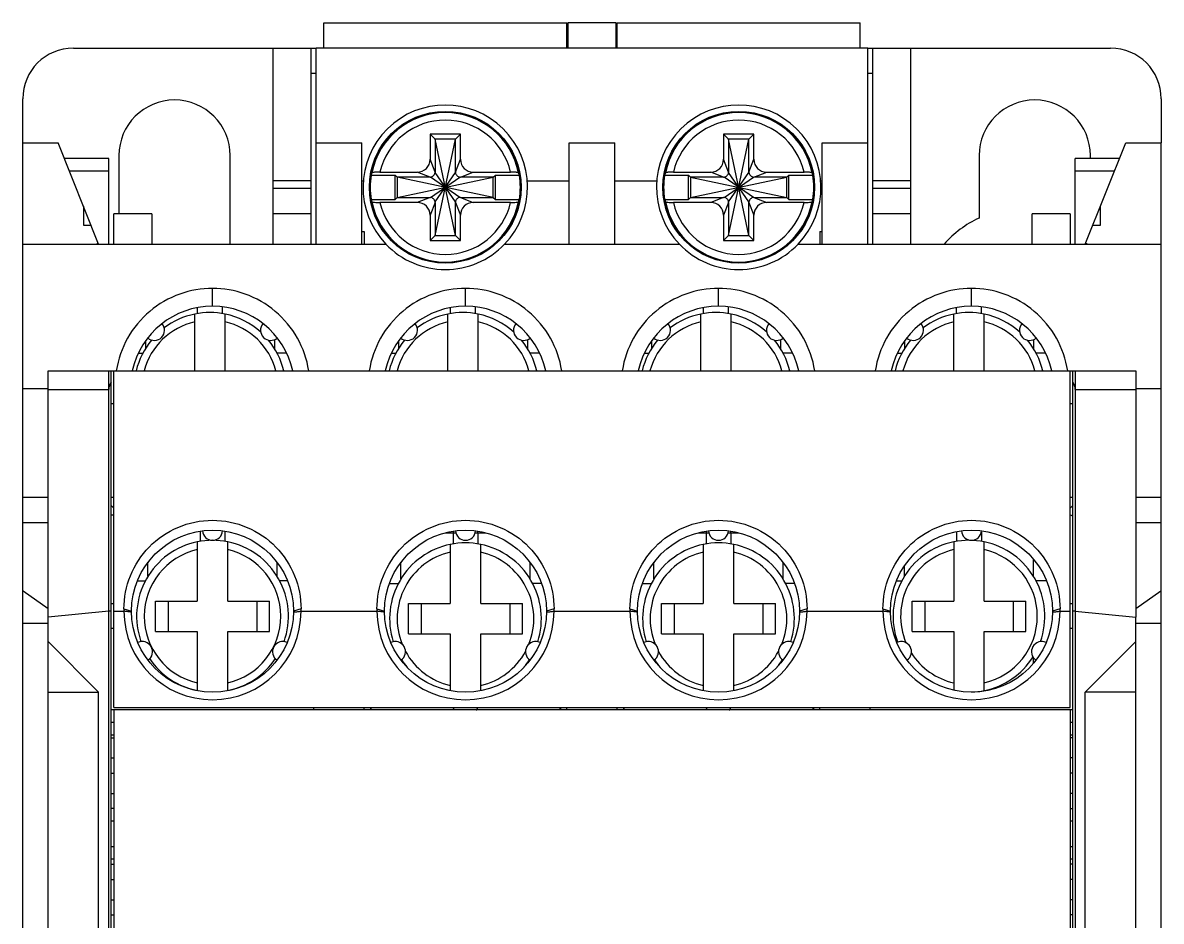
# Model space of a CAD drawing. Header units: millimetres. Extents: x 0 to 45, y 0 to 75.5.
# Drawn here: x 0 to 45, y 40 to 75.5 of the extents above; entities that cross this region are included whole.
import ezdxf

# ---------------------------------------------------------------- set-up
doc = ezdxf.new("R2010")
doc.units = ezdxf.units.MM
for name, color, linetype in [('BOBBIN_DC_12_BL11', 7, 'Continuous'), ('CASE_UA4_CHANGE_BL0', 7, 'Continuous'), ('CASE_UA4_OPEN_BL1', 7, 'Continuous'), ('CONTACT_FIXED_AU_2_BL18', 7, 'Continuous'), ('CONTACT_FIXED_AU_2_BL40', 7, 'Continuous'), ('COVER_MAIN_NEW_UA4_BL6', 7, 'Continuous'), ('COVER_TOP_12_EXP_BL24', 7, 'Continuous'), ('COVER_UA4_CHANGE_BL55', 7, 'Continuous'), ('FRAME_LOWER_DC_12_BL3', 7, 'Continuous'), ('FRAME_UPPER_9_BL27', 7, 'Continuous'), ('M35_LUG_BL111', 7, 'Continuous'), ('M35_LUG_BL114', 7, 'Continuous'), ('M35_LUG_SCREW_BL108', 7, 'Continuous'), ('M35_LUG_SCREW_BL109', 7, 'Continuous'), ('SCREW_M3L5_BL110', 7, 'Continuous'), ('SCREW_M3L5_BL112', 7, 'Continuous'), ('SCREW_M3L5_BL115', 7, 'Continuous'), ('SCREW_M3L5_BL22', 7, 'Continuous'), ('SCREW_M3L5_BL43', 7, 'Continuous'), ('SCREW_M3L5_BL49', 7, 'Continuous'), ('SCREW_M3L5_BL65', 7, 'Continuous'), ('SCREW_M3L5_BL67', 7, 'Continuous')]:
    doc.layers.add(name, color=color, linetype=linetype)

msp = doc.modelspace()

# ---------------------------------------------------------------- linework, layer by layer
at = {"color": 7, "linetype": 'Continuous'}
for p, q in [((44, 51.05), (42, 49.05)), ((44, 49.05), (44, 51.05)), ((44, 49.05), (42, 49.05))]:
    msp.add_line(p, q, dxfattribs=at)
at = {"layer": 'BOBBIN_DC_12_BL11', "color": 7, "linetype": 'Continuous'}
for p, q in [((11.6, 70.75), (11.6, 74.5)), ((33.4, 74.5), (11.6, 74.5)), ((33.4, 70.75), (33.4, 74.5)), ((13.4, 69.25), (13.46, 69.25)), ((19.94, 69.25), (21.6, 69.25)), ((23.4, 69.25), (25.06, 69.25)), ((31.54, 69.25), (31.6, 69.25)), ((13.4, 67.25), (13.5, 67.25)), ((13.5, 67.25), (13.5, 66.75)), ((31.5, 67.25), (31.5, 66.75)), ((31.5, 67.25), (31.6, 67.25))]:
    msp.add_line(p, q, dxfattribs=at)
for centre in [(16.7, 69), (28.3, 69)]:
    msp.add_circle(centre, 3, dxfattribs=at)
for centre in [(16.7, 69), (28.3, 69)]:
    msp.add_arc(centre, 3.25, -43.8131, -136.1869, dxfattribs=at)
at = {"layer": 'CASE_UA4_CHANGE_BL0', "color": 7, "linetype": 'Continuous'}
for p, q in [((3.5, 14.198), (3.5, 61.302)), ((41.5, 14.198), (41.5, 61.302)), ((1, 52.019), (1, 61.005)), ((1, 61.005), (3.4, 61.005)), ((3.4, 14.495), (3.4, 61.005)), ((41.6, 61.005), (41.6, 14.495)), ((41.6, 61.005), (44, 61.005)), ((44, 61.005), (44, 52.019)), ((3.5, 56.421), (3.6, 56.324)), ((41.4, 56.324), (41.5, 56.421)), ((3.4, 52.25), (1, 52.019)), ((3.5, 52.25), (3.4, 52.25)), ((41.6, 52.25), (41.5, 52.25)), ((41.6, 52.25), (44, 52.019)), ((1, 51.05), (1, 52.019)), ((44, 51.05), (44, 52.019)), ((1, 51.05), (3, 49.05)), ((44, 51.05), (42, 49.05)), ((1, 26.45), (1, 49.05)), ((1, 49.05), (3, 49.05)), ((3, 26.45), (3, 49.05)), ((44, 49.05), (42, 49.05)), ((42, 26.45), (42, 49.05)), ((44, 26.45), (44, 49.05)), ((3.6, 48.35), (3.5, 48.35)), ((11.5, 48.35), (11.5, 48.45)), ((13.5, 48.35), (13.5, 48.45)), ((21.5, 48.35), (21.5, 48.45)), ((23.5, 48.35), (23.5, 48.45)), ((31.5, 48.35), (31.5, 48.45)), ((33.5, 48.35), (33.5, 48.45)), ((41.5, 48.35), (41.4, 48.35)), ((3.6, 47.85), (3.5, 47.85)), ((41.5, 47.85), (41.4, 47.85)), ((3.6, 47.35), (3.5, 47.35)), ((41.5, 47.35), (41.4, 47.35)), ((3.6, 44.45), (3.5, 44.45)), ((41.4, 44.45), (41.5, 44.45)), ((3.6, 43.95), (3.5, 43.95)), ((41.5, 43.95), (41.4, 43.95)), ((3.5, 42.95), (3.6, 42.95)), ((41.4, 42.95), (41.5, 42.95)), ((3.6, 42.45), (3.5, 42.45)), ((41.5, 42.45), (41.4, 42.45))]:
    msp.add_line(p, q, dxfattribs=at)
at = {"layer": 'CASE_UA4_CHANGE_BL0', "color": 4, "linetype": 'Continuous'}
for p, q in [((1, 49.05), (1, 51.05)), ((44, 49.05), (44, 51.05))]:
    msp.add_line(p, q, dxfattribs=at)
at = {"layer": 'CASE_UA4_CHANGE_BL0', "color": 7, "linetype": 'Continuous'}
for centre, major_axis, start_param, end_param in [((5.287, 60.75), (1.879, -0.342), 2.905319, 3.23235), ((39.713, 60.75), (1.879, 0.342), 6.192428, 0.236274)]:
    msp.add_ellipse(centre, major_axis=major_axis, ratio=0.500111, start_param=start_param, end_param=end_param, dxfattribs=at)
at = {"layer": 'CASE_UA4_OPEN_BL1', "color": 7, "linetype": 'Continuous'}
for p, q in [((1, 52.019), (1, 61.75)), ((1, 61.75), (3.5, 61.75)), ((3.4, 13.75), (3.4, 61.75)), ((3.5, 52.25), (3.5, 61.75)), ((41.5, 52.25), (41.5, 61.75)), ((41.5, 61.75), (44, 61.75)), ((41.6, 61.75), (41.6, 13.75)), ((44, 61.75), (44, 52.019)), ((3.5, 56.421), (3.6, 56.324)), ((41.4, 56.324), (41.5, 56.421)), ((3.4, 52.25), (1, 52.019)), ((3.5, 52.25), (3.4, 52.25)), ((3.5, 23.25), (3.5, 52.25)), ((41.6, 52.25), (41.5, 52.25)), ((41.5, 23.25), (41.5, 52.25)), ((41.6, 52.25), (44, 52.019)), ((1, 51.05), (1, 52.019)), ((44, 51.05), (44, 52.019)), ((1, 51.05), (3, 49.05)), ((44, 51.05), (42, 49.05)), ((1, 26.45), (1, 49.05)), ((1, 49.05), (3, 49.05)), ((3, 26.45), (3, 49.05)), ((44, 49.05), (42, 49.05)), ((42, 26.45), (42, 49.05)), ((44, 26.45), (44, 49.05)), ((3.6, 48.35), (3.5, 48.35)), ((11.5, 48.35), (11.5, 48.45)), ((13.5, 48.35), (13.5, 48.45)), ((21.5, 48.35), (21.5, 48.45)), ((23.5, 48.35), (23.5, 48.45)), ((31.5, 48.35), (31.5, 48.45)), ((33.5, 48.35), (33.5, 48.45)), ((41.5, 48.35), (41.4, 48.35)), ((3.6, 47.85), (3.5, 47.85)), ((41.5, 47.85), (41.4, 47.85)), ((3.6, 47.35), (3.5, 47.35)), ((41.5, 47.35), (41.4, 47.35)), ((3.6, 44.45), (3.5, 44.45)), ((41.4, 44.45), (41.5, 44.45)), ((3.6, 43.95), (3.5, 43.95)), ((41.5, 43.95), (41.4, 43.95)), ((3.5, 42.95), (3.6, 42.95)), ((41.4, 42.95), (41.5, 42.95)), ((3.6, 42.45), (3.5, 42.45)), ((41.5, 42.45), (41.4, 42.45))]:
    msp.add_line(p, q, dxfattribs=at)
at = {"layer": 'CASE_UA4_OPEN_BL1', "color": 4, "linetype": 'Continuous'}
for p, q in [((1, 49.05), (1, 51.05)), ((44, 49.05), (44, 51.05))]:
    msp.add_line(p, q, dxfattribs=at)
at = {"layer": 'CONTACT_FIXED_AU_2_BL18', "color": 7, "linetype": 'Continuous'}
for p, q in [((3.6, 52.54), (3.5, 52.54)), ((3.6, 51.56), (3.5, 51.56))]:
    msp.add_line(p, q, dxfattribs=at)
msp.add_arc((3.6, 55.55), 0.5, 90, 101.5447, dxfattribs=at)
at = {"layer": 'CONTACT_FIXED_AU_2_BL40', "color": 7, "linetype": 'Continuous'}
for p, q in [((41.5, 52.54), (41.4, 52.54)), ((41.5, 51.56), (41.4, 51.56))]:
    msp.add_line(p, q, dxfattribs=at)
msp.add_arc((41.3, 55.55), 0.5, 66.3979, 78.4553, dxfattribs=at)
at = {"layer": 'COVER_MAIN_NEW_UA4_BL6', "color": 7, "linetype": 'Continuous'}
for p, q in [((3.5, 61.75), (41.5, 61.75)), ((3.6, 48.45), (3.6, 61.75)), ((41.4, 48.45), (41.4, 61.75)), ((3.6, 60.45), (3.5, 60.45)), ((41.5, 60.45), (41.4, 60.45)), ((3.6, 52.25), (4, 52.25)), ((4, 52.34), (4.3, 52.25)), ((11, 52.34), (10.7, 52.25)), ((11, 52.25), (14, 52.25)), ((14, 52.34), (14.3, 52.25)), ((21, 52.34), (20.7, 52.25)), ((21, 52.25), (24, 52.25)), ((24, 52.34), (24.3, 52.25)), ((31, 52.34), (30.7, 52.25)), ((31, 52.25), (34, 52.25)), ((34, 52.34), (34.3, 52.25)), ((41, 52.34), (40.7, 52.25)), ((41, 52.25), (41.4, 52.25)), ((3.6, 48.45), (41.4, 48.45))]:
    msp.add_line(p, q, dxfattribs=at)
for centre in [(7.5, 52.25), (17.5, 52.25), (27.5, 52.25), (37.5, 52.25)]:
    msp.add_circle(centre, 3.2, dxfattribs=at)
for centre, radius, start, end in [((7.5, 55.45), 0.4, -176.4167, -3.5833), ((17.5, 55.45), 0.4, -176.4167, -3.5833), ((27.5, 55.45), 0.4, -176.4167, -3.5833), ((37.5, 55.45), 0.4, -176.4167, -3.5833), ((7.564, 52.342), 3.564, -179.9734, -178.521), ((7.5, 52.25), 3.5, 180, 0), ((3.195, 45.507), 6.792, 80.6298, 80.9237), ((11.93, 44.752), 7.557, 99.1048, 99.369), ((7.444, 52.341), 3.556, -1.4699, -0.0144), ((17.564, 52.342), 3.564, -179.9734, -178.521), ((17.5, 52.25), 3.5, 180, 0), ((13.195, 45.507), 6.792, 80.6298, 80.9237), ((21.93, 44.752), 7.557, 99.1048, 99.369), ((17.444, 52.341), 3.556, -1.4699, -0.0144), ((27.564, 52.342), 3.564, -179.9734, -178.521), ((27.5, 52.25), 3.5, 180, 0), ((23.195, 45.507), 6.792, 80.6298, 80.9237), ((31.93, 44.752), 7.557, 99.1048, 99.369), ((27.444, 52.341), 3.556, -1.4699, -0.0144), ((37.564, 52.342), 3.564, -179.9734, -178.521), ((37.5, 52.25), 3.5, 180, 0), ((33.195, 45.507), 6.792, 80.6298, 80.9237), ((41.93, 44.752), 7.557, 99.1048, 99.369), ((37.444, 52.341), 3.556, -1.4699, -0.0144), ((4.729, 50.65), 0.4, -56.4167, 116.4167), ((10.271, 50.65), 0.4, 63.5833, -123.5833), ((14.729, 50.65), 0.4, -56.4167, 116.4167), ((20.271, 50.65), 0.4, 63.5833, -123.5833), ((24.729, 50.65), 0.4, -56.4167, 116.4167), ((30.271, 50.65), 0.4, 63.5833, -123.5833), ((34.729, 50.65), 0.4, -56.4167, 116.4167), ((40.271, 50.65), 0.4, 63.5833, -123.5833)]:
    msp.add_arc(centre, radius, start, end, dxfattribs=at)
for points, knots in [([(4, 52.34), (3.999, 52.786), (4.176, 53.692), (4.936, 54.855), (6.102, 55.651), (7.5, 55.936), (8.898, 55.651), (10.064, 54.855), (10.824, 53.692), (11.001, 52.786), (11, 52.34)], [0, 0, 0, 0, 0.122408, 0.246261, 0.372299, 0.500001, 0.627702, 0.753741, 0.877593, 1, 1, 1, 1]), ([(14, 52.34), (13.999, 52.786), (14.176, 53.692), (14.936, 54.855), (16.102, 55.651), (17.5, 55.936), (18.898, 55.651), (20.064, 54.855), (20.824, 53.692), (21.001, 52.786), (21, 52.34)], [0, 0, 0, 0, 0.122408, 0.246261, 0.372299, 0.500001, 0.627702, 0.753741, 0.877593, 1, 1, 1, 1]), ([(24, 52.34), (23.999, 52.786), (24.176, 53.692), (24.936, 54.855), (26.102, 55.651), (27.5, 55.936), (28.898, 55.651), (30.064, 54.855), (30.824, 53.692), (31.001, 52.786), (31, 52.34)], [0, 0, 0, 0, 0.122408, 0.246261, 0.372299, 0.500001, 0.627702, 0.753741, 0.877593, 1, 1, 1, 1]), ([(34, 52.34), (33.999, 52.786), (34.176, 53.692), (34.936, 54.855), (36.102, 55.651), (37.5, 55.936), (38.898, 55.651), (40.064, 54.855), (40.824, 53.692), (41.001, 52.786), (41, 52.34)], [0, 0, 0, 0, 0.122408, 0.246261, 0.372299, 0.500001, 0.627702, 0.753741, 0.877593, 1, 1, 1, 1]), ([(4.266, 52.213), (4.244, 52.217), (4.2, 52.224), (4.133, 52.235), (4.067, 52.243), (4.022, 52.247), (4, 52.25)], [0, 0, 0, 0, 0.250475, 0.500926, 0.750559, 1, 1, 1, 1]), ([(10.734, 52.213), (10.756, 52.217), (10.8, 52.224), (10.867, 52.235), (10.933, 52.243), (10.978, 52.247), (11, 52.25)], [0, 0, 0, 0, 0.250486, 0.500939, 0.750565, 1, 1, 1, 1]), ([(14.266, 52.213), (14.244, 52.217), (14.2, 52.224), (14.133, 52.235), (14.067, 52.243), (14.022, 52.247), (14, 52.25)], [0, 0, 0, 0, 0.250475, 0.500926, 0.750559, 1, 1, 1, 1]), ([(20.734, 52.213), (20.756, 52.217), (20.8, 52.224), (20.867, 52.235), (20.933, 52.243), (20.978, 52.247), (21, 52.25)], [0, 0, 0, 0, 0.250486, 0.500939, 0.750565, 1, 1, 1, 1]), ([(24.266, 52.213), (24.244, 52.217), (24.2, 52.224), (24.133, 52.235), (24.067, 52.243), (24.022, 52.247), (24, 52.25)], [0, 0, 0, 0, 0.250475, 0.500926, 0.750559, 1, 1, 1, 1]), ([(30.734, 52.213), (30.756, 52.217), (30.8, 52.224), (30.867, 52.235), (30.933, 52.243), (30.978, 52.247), (31, 52.25)], [0, 0, 0, 0, 0.250486, 0.500939, 0.750565, 1, 1, 1, 1]), ([(34.266, 52.213), (34.244, 52.217), (34.2, 52.224), (34.133, 52.235), (34.067, 52.243), (34.022, 52.247), (34, 52.25)], [0, 0, 0, 0, 0.250475, 0.500926, 0.750559, 1, 1, 1, 1]), ([(40.734, 52.213), (40.756, 52.217), (40.8, 52.224), (40.867, 52.235), (40.933, 52.243), (40.978, 52.247), (41, 52.25)], [0, 0, 0, 0, 0.250486, 0.500939, 0.750565, 1, 1, 1, 1])]:
    msp.add_open_spline(points, degree=3, knots=knots, dxfattribs=at)
at = {"layer": 'COVER_TOP_12_EXP_BL24', "color": 7, "linetype": 'Continuous'}
for p, q in [((0, 8.75), (0, 66.75)), ((0, 66.75), (14.355, 66.75)), ((19.045, 66.75), (25.955, 66.75)), ((30.645, 66.75), (45, 66.75)), ((45, 8.75), (45, 66.75)), ((7.5, 64.3), (7.5, 65.004)), ((17.5, 64.3), (17.5, 65.004)), ((27.5, 64.3), (27.5, 65.004)), ((37.5, 64.3), (37.5, 65.004)), ((0, 61.05), (1, 61.05)), ((44, 61.05), (45, 61.05)), ((0, 56.75), (1, 56.75)), ((3.5, 56.75), (3.6, 56.75)), ((41.4, 56.75), (41.5, 56.75)), ((44, 56.75), (45, 56.75)), ((0, 55.75), (1, 55.75)), ((44, 55.75), (45, 55.75)), ((0, 53.05), (0.014, 53.05)), ((0.014, 53.05), (1, 52.353)), ((44, 52.353), (44.986, 53.05)), ((44.986, 53.05), (45, 53.05)), ((1, 51.76), (0, 51.76)), ((45, 51.76), (44, 51.76)), ((3.5, 47.25), (3.6, 47.25)), ((41.5, 47.25), (41.4, 47.25)), ((3.5, 46.45), (3.6, 46.45)), ((41.5, 46.45), (41.4, 46.45)), ((3.5, 45.85), (3.6, 45.85)), ((41.5, 45.85), (41.4, 45.85)), ((3.5, 45.05), (3.6, 45.05)), ((41.5, 45.05), (41.4, 45.05)), ((3.5, 42.25), (3.6, 42.25)), ((41.5, 42.25), (41.4, 42.25)), ((3.5, 41.65), (3.6, 41.65)), ((41.5, 41.65), (41.4, 41.65)), ((3.5, 40.85), (3.6, 40.85)), ((41.5, 40.85), (41.4, 40.85)), ((3.5, 40.25), (3.6, 40.25)), ((41.5, 40.25), (41.4, 40.25))]:
    msp.add_line(p, q, dxfattribs=at)
for centre, radius, start, end in [((16.7, 69), 3.25, -136.1869, -43.8131), ((28.3, 69), 3.25, -136.1869, -43.8131), ((7.5, 61.05), 3.25, 12.4462, 167.5538), ((17.5, 61.05), 3.25, 12.4462, 167.5538), ((27.5, 61.05), 3.25, 12.4462, 167.5538), ((37.5, 61.05), 3.25, 12.4462, 167.5538), ((5.202, 63.348), 0.4, -131.4719, 41.4719), ((9.798, 63.348), 0.4, 138.5281, -48.5281), ((15.202, 63.348), 0.4, -131.4719, 41.4719), ((19.798, 63.348), 0.4, 138.5281, -48.5281), ((25.202, 63.348), 0.4, -131.4719, 41.4719), ((29.798, 63.348), 0.4, 138.5281, -48.5281), ((35.202, 63.348), 0.4, -131.4719, 41.4719), ((39.798, 63.348), 0.4, 138.5281, -48.5281)]:
    msp.add_arc(centre, radius, start, end, dxfattribs=at)
for points, knots in [([(7.5, 65.005), (7.062, 65.005), (6.161, 64.848), (4.965, 64.161), (4.073, 63.085), (3.767, 62.201), (3.696, 61.75)], [0, 0, 0, 0, 0.242398, 0.494772, 0.747642, 1, 1, 1, 1]), ([(11.304, 61.75), (11.233, 62.201), (10.927, 63.085), (10.034, 64.161), (8.839, 64.848), (7.938, 65.005), (7.5, 65.005)], [0, 0, 0, 0, 0.252381, 0.505318, 0.757687, 1, 1, 1, 1]), ([(17.5, 65.005), (17.062, 65.005), (16.161, 64.848), (14.965, 64.161), (14.073, 63.085), (13.767, 62.201), (13.696, 61.75)], [0, 0, 0, 0, 0.242398, 0.494772, 0.747642, 1, 1, 1, 1]), ([(21.304, 61.75), (21.233, 62.201), (20.927, 63.085), (20.034, 64.161), (18.839, 64.848), (17.938, 65.005), (17.5, 65.005)], [0, 0, 0, 0, 0.252381, 0.505318, 0.757687, 1, 1, 1, 1]), ([(27.5, 65.005), (27.062, 65.005), (26.161, 64.848), (24.965, 64.161), (24.073, 63.085), (23.767, 62.201), (23.696, 61.75)], [0, 0, 0, 0, 0.242398, 0.494772, 0.747642, 1, 1, 1, 1]), ([(31.304, 61.75), (31.233, 62.201), (30.927, 63.085), (30.034, 64.161), (28.839, 64.848), (27.938, 65.005), (27.5, 65.005)], [0, 0, 0, 0, 0.252381, 0.505318, 0.757687, 1, 1, 1, 1]), ([(37.5, 65.005), (37.062, 65.005), (36.161, 64.848), (34.965, 64.161), (34.073, 63.085), (33.767, 62.201), (33.696, 61.75)], [0, 0, 0, 0, 0.242398, 0.494772, 0.747642, 1, 1, 1, 1]), ([(41.304, 61.75), (41.233, 62.201), (40.927, 63.085), (40.034, 64.161), (38.839, 64.848), (37.938, 65.005), (37.5, 65.005)], [0, 0, 0, 0, 0.252381, 0.505318, 0.757687, 1, 1, 1, 1])]:
    msp.add_open_spline(points, degree=3, knots=knots, dxfattribs=at)
at = {"layer": 'COVER_UA4_CHANGE_BL55', "color": 7, "linetype": 'Continuous'}
for p, q in [((3.6, 48.35), (3.6, 27.15)), ((41.4, 48.35), (3.6, 48.35)), ((41.4, 48.35), (41.4, 27.15))]:
    msp.add_line(p, q, dxfattribs=at)
at = {"layer": 'FRAME_LOWER_DC_12_BL3', "color": 7, "linetype": 'Continuous'}
for p, q in [((11.9, 74.5), (11.9, 75.5)), ((11.9, 75.5), (21.5, 75.5)), ((21.5, 74.5), (21.5, 75.5)), ((21.55, 75.5), (21.55, 74.5)), ((23.45, 75.5), (21.55, 75.5)), ((23.45, 74.5), (23.45, 75.5)), ((23.5, 74.5), (23.5, 75.5)), ((23.5, 75.5), (33.1, 75.5)), ((33.1, 74.5), (33.1, 75.5)), ((2, 74.5), (11.6, 74.5)), ((9.9, 66.75), (9.9, 74.5)), ((11.4, 66.75), (11.4, 74.5)), ((33.4, 74.5), (43, 74.5)), ((33.6, 66.75), (33.6, 74.5)), ((35.1, 66.75), (35.1, 74.5)), ((11.6, 73.5), (11.4, 73.5)), ((33.6, 73.5), (33.4, 73.5)), ((0, 70.75), (0, 72.5)), ((45, 72.5), (45, 70.75)), ((3.8, 70.25), (3.8, 67.95)), ((8.2, 66.75), (8.2, 70.25)), ((37.8, 70.25), (37.8, 67.781)), ((42.2, 70.137), (42.2, 70.25)), ((11.4, 69.25), (9.9, 69.25)), ((11.4, 68.95), (9.9, 68.95)), ((35.1, 69.25), (33.6, 69.25)), ((35.1, 68.95), (33.6, 68.95)), ((3.6, 66.75), (3.6, 67.95)), ((5.1, 67.95), (3.6, 67.95)), ((5.1, 67.95), (5.1, 66.75)), ((11.4, 67.95), (9.9, 67.95)), ((35.1, 67.95), (33.6, 67.95)), ((39.9, 66.75), (39.9, 67.95)), ((41.4, 67.95), (39.9, 67.95)), ((41.4, 67.95), (41.4, 66.75))]:
    msp.add_line(p, q, dxfattribs=at)
for centre, radius, start, end in [((2, 72.5), 2, 90, 180), ((43, 72.5), 2, 0, 90), ((6, 70.25), 2.2, 0, 180), ((40, 70.25), 2.2, 0, 180), ((39.5, 64.05), 4.1, 114.4963, 138.7864)]:
    msp.add_arc(centre, radius, start, end, dxfattribs=at)
at = {"layer": 'FRAME_UPPER_9_BL27', "color": 40, "linetype": 'Continuous'}
for p, q in [((11.4, 74.5), (11.6, 74.5)), ((33.4, 74.5), (33.6, 74.5))]:
    msp.add_line(p, q, dxfattribs=at)
at = {"layer": 'FRAME_UPPER_9_BL27', "color": 7, "linetype": 'Continuous'}
for p, q in [((0, 66.75), (0, 70.75)), ((0, 70.75), (1.4, 70.75)), ((3, 66.75), (1.4, 70.75)), ((11.6, 66.75), (11.6, 70.75)), ((11.6, 70.75), (13.4, 70.75)), ((13.4, 66.75), (13.4, 70.75)), ((21.6, 66.75), (21.6, 70.75)), ((21.6, 70.75), (23.4, 70.75)), ((23.4, 66.75), (23.4, 70.75)), ((31.6, 66.75), (31.6, 70.75)), ((31.6, 70.75), (33.4, 70.75)), ((33.4, 66.75), (33.4, 70.75)), ((42, 66.75), (43.6, 70.75)), ((43.6, 70.75), (45, 70.75)), ((45, 66.75), (45, 70.75)), ((3.4, 70.137), (1.646, 70.137)), ((3.4, 66.75), (3.4, 70.137)), ((41.6, 66.75), (41.6, 70.137)), ((43.354, 70.137), (41.6, 70.137)), ((3.4, 69.637), (1.845, 69.637)), ((43.155, 69.637), (41.6, 69.637)), ((2.4, 68.25), (2.4, 67.5)), ((42.6, 67.5), (42.6, 68.25)), ((2.4, 67.5), (2.7, 67.5)), ((42.3, 67.5), (42.6, 67.5)), ((2.9, 66.75), (2.983, 66.792)), ((42.017, 66.792), (42.1, 66.75))]:
    msp.add_line(p, q, dxfattribs=at)
at = {"layer": 'M35_LUG_BL111', "color": 7, "linetype": 'Continuous'}
for p, q in [((18.355, 71.5), (18.322, 71.5)), ((18.355, 66.5), (18.322, 66.5))]:
    msp.add_line(p, q, dxfattribs=at)
at = {"layer": 'M35_LUG_BL114', "color": 7, "linetype": 'Continuous'}
for p, q in [((29.955, 71.5), (29.922, 71.5)), ((29.955, 66.5), (29.922, 66.5))]:
    msp.add_line(p, q, dxfattribs=at)
at = {"layer": 'M35_LUG_SCREW_BL108', "color": 7, "linetype": 'Continuous'}
for p, q in [((16.1, 71.1), (16.1, 70.105)), ((16.3, 70.9), (16.1, 71.1)), ((17.3, 71.1), (16.1, 71.1)), ((16.3, 67.1), (17.1, 70.9)), ((16.3, 70.9), (16.3, 69.602)), ((17.1, 67.1), (16.3, 70.9)), ((17.1, 70.9), (16.3, 70.9)), ((17.1, 70.9), (17.3, 71.1)), ((17.1, 69.602), (17.1, 70.9)), ((17.3, 70.105), (17.3, 71.1)), ((16.3, 69.602), (16.1, 70.105)), ((17.1, 69.602), (17.3, 70.105)), ((13.77, 69.48), (14.72, 69.48)), ((14.116, 69.6), (15.595, 69.6)), ((14.72, 68.52), (14.72, 69.48)), ((14.8, 69.4), (14.72, 69.48)), ((14.8, 69.4), (14.8, 68.6)), ((18.6, 68.6), (14.8, 69.4)), ((14.8, 68.6), (18.6, 69.4)), ((16.098, 69.4), (14.8, 69.4)), ((16.098, 69.4), (15.595, 69.6)), ((16.122, 68.598), (17.278, 69.402)), ((17.278, 68.598), (16.122, 69.402)), ((16.298, 68.422), (17.102, 69.578)), ((17.102, 68.422), (16.298, 69.578)), ((17.302, 69.4), (17.805, 69.6)), ((18.6, 69.4), (17.302, 69.4)), ((17.805, 69.6), (19.284, 69.6)), ((18.6, 69.4), (18.68, 69.48)), ((18.6, 68.6), (18.6, 69.4)), ((18.68, 68.52), (18.68, 69.48)), ((18.68, 69.48), (19.63, 69.48)), ((13.77, 68.52), (14.72, 68.52)), ((14.8, 68.6), (14.72, 68.52)), ((14.8, 68.6), (16.098, 68.6)), ((16.098, 68.6), (15.595, 68.4)), ((17.302, 68.6), (17.805, 68.4)), ((17.302, 68.6), (18.6, 68.6)), ((18.6, 68.6), (18.68, 68.52)), ((18.68, 68.52), (19.63, 68.52)), ((15.595, 68.4), (14.116, 68.4)), ((16.3, 68.398), (16.1, 67.895)), ((16.3, 68.398), (16.3, 67.1)), ((17.1, 67.1), (17.1, 68.398)), ((17.1, 68.398), (17.3, 67.895)), ((19.284, 68.4), (17.805, 68.4)), ((16.1, 67.895), (16.1, 66.9)), ((17.3, 66.9), (17.3, 67.895)), ((16.3, 67.1), (16.1, 66.9)), ((16.3, 67.1), (17.1, 67.1)), ((17.1, 67.1), (17.3, 66.9)), ((16.1, 66.9), (17.3, 66.9))]:
    msp.add_line(p, q, dxfattribs=at)
msp.add_circle((16.7, 69), 2.986, dxfattribs=at)
for radius, start, end in [(2.953, 11.1405, 168.8595), (2.653, 13.0719, 166.9281), (2.969, 170.6948, -170.6948), (2.969, -9.3052, 9.3052), (2.953, -168.8595, -11.1405), (2.653, -166.9281, -13.0719)]:
    msp.add_arc((16.7, 69), radius, start, end, dxfattribs=at)
for centre, major_axis, ratio, start_param, end_param in [((15.561, 70.139), (-0.393, 0.393), 0.939231, 2.387521, 3.895664), ((17.839, 70.139), (0.393, 0.393), 0.939231, 2.387521, 3.895664), ((16.7, 68.45), (0, 3.148), 0.984648, 1.207061, 1.237654), ((15.929, 69.857), (-0.245, 0.438), 0.531052, 2.852776, 2.937533), ((15.843, 69.771), (0.438, -0.245), 0.531052, 0.20406, 0.288816), ((17.557, 69.771), (0.438, 0.245), 0.531052, 2.852776, 2.937533), ((17.471, 69.857), (0.245, 0.438), 0.531052, 3.345652, 3.430409), ((16.7, 68.45), (0, 3.148), 0.984648, 5.045532, 5.076124), ((16.7, 69.55), (0, 3.148), 0.984648, 1.903939, 1.934532), ((15.929, 68.143), (0.245, 0.438), 0.531052, 0.20406, 0.288816), ((15.843, 68.229), (0.438, 0.245), 0.531052, 5.994369, 6.079126), ((17.557, 68.229), (0.438, -0.245), 0.531052, 3.345652, 3.430409), ((17.471, 68.143), (-0.245, 0.438), 0.531052, 5.994369, 6.079126), ((16.7, 69.55), (0, 3.148), 0.984648, 4.348653, 4.379246), ((15.561, 67.861), (-0.393, -0.393), 0.939231, 2.387521, 3.895664), ((17.839, 67.861), (0.393, -0.393), 0.939231, 2.387521, 3.895664)]:
    msp.add_ellipse(centre, major_axis=major_axis, ratio=ratio, start_param=start_param, end_param=end_param, dxfattribs=at)
for points, knots in [([(14.116, 69.6), (14.077, 69.6), (14.005, 69.599), (13.92, 69.594), (13.864, 69.588), (13.833, 69.583), (13.815, 69.578), (13.804, 69.574), (13.803, 69.571)], [0, 0, 0, 0, 0.36655, 0.683486, 0.80823, 0.904224, 0.968327, 1, 1, 1, 1]), ([(19.597, 69.571), (19.596, 69.574), (19.585, 69.578), (19.567, 69.583), (19.536, 69.588), (19.48, 69.594), (19.395, 69.599), (19.323, 69.6), (19.284, 69.6)], [0, 0, 0, 0, 0.031673, 0.095776, 0.19177, 0.316514, 0.63345, 1, 1, 1, 1]), ([(13.803, 68.429), (13.804, 68.426), (13.815, 68.422), (13.833, 68.417), (13.864, 68.412), (13.92, 68.406), (14.005, 68.401), (14.077, 68.4), (14.116, 68.4)], [0, 0, 0, 0, 0.031673, 0.095776, 0.19177, 0.316514, 0.63345, 1, 1, 1, 1]), ([(19.284, 68.4), (19.323, 68.4), (19.395, 68.401), (19.48, 68.406), (19.536, 68.412), (19.567, 68.417), (19.585, 68.422), (19.596, 68.426), (19.597, 68.429)], [0, 0, 0, 0, 0.36655, 0.683486, 0.80823, 0.904224, 0.968327, 1, 1, 1, 1])]:
    msp.add_open_spline(points, degree=3, knots=knots, dxfattribs=at)
for points in [[(16.122, 69.402), (16.165, 69.408), (16.249, 69.451), (16.292, 69.535), (16.298, 69.578)], [(17.102, 69.578), (17.108, 69.535), (17.151, 69.451), (17.235, 69.408), (17.278, 69.402)], [(16.298, 68.422), (16.292, 68.466), (16.249, 68.549), (16.165, 68.592), (16.122, 68.598)], [(17.278, 68.598), (17.235, 68.592), (17.151, 68.549), (17.108, 68.466), (17.102, 68.422)]]:
    msp.add_open_spline(points, degree=3, dxfattribs=at)
at = {"layer": 'M35_LUG_SCREW_BL109', "color": 7, "linetype": 'Continuous'}
for p, q in [((27.7, 71.1), (27.7, 70.105)), ((27.9, 70.9), (27.7, 71.1)), ((28.9, 71.1), (27.7, 71.1)), ((27.9, 67.1), (28.7, 70.9)), ((27.9, 70.9), (27.9, 69.602)), ((28.7, 67.1), (27.9, 70.9)), ((28.7, 70.9), (27.9, 70.9)), ((28.7, 70.9), (28.9, 71.1)), ((28.7, 69.602), (28.7, 70.9)), ((28.9, 70.105), (28.9, 71.1)), ((27.9, 69.602), (27.7, 70.105)), ((28.7, 69.602), (28.9, 70.105)), ((25.37, 69.48), (26.32, 69.48)), ((25.716, 69.6), (27.195, 69.6)), ((26.32, 68.52), (26.32, 69.48)), ((26.4, 69.4), (26.32, 69.48)), ((26.4, 69.4), (26.4, 68.6)), ((26.4, 68.6), (30.2, 69.4)), ((27.698, 69.4), (26.4, 69.4)), ((26.4, 69.4), (30.2, 68.6)), ((27.698, 69.4), (27.195, 69.6)), ((27.722, 68.598), (28.878, 69.402)), ((28.878, 68.598), (27.722, 69.402)), ((27.898, 68.422), (28.702, 69.578)), ((28.702, 68.422), (27.898, 69.578)), ((28.902, 69.4), (29.405, 69.6)), ((30.2, 69.4), (28.902, 69.4)), ((29.405, 69.6), (30.884, 69.6)), ((30.2, 69.4), (30.28, 69.48)), ((30.2, 68.6), (30.2, 69.4)), ((30.28, 68.52), (30.28, 69.48)), ((30.28, 69.48), (31.23, 69.48)), ((25.37, 68.52), (26.32, 68.52)), ((26.4, 68.6), (26.32, 68.52)), ((26.4, 68.6), (27.698, 68.6)), ((27.698, 68.6), (27.195, 68.4)), ((28.902, 68.6), (30.2, 68.6)), ((28.902, 68.6), (29.405, 68.4)), ((30.2, 68.6), (30.28, 68.52)), ((30.28, 68.52), (31.23, 68.52)), ((27.195, 68.4), (25.716, 68.4)), ((27.9, 68.398), (27.7, 67.895)), ((27.9, 68.398), (27.9, 67.1)), ((28.7, 67.1), (28.7, 68.398)), ((28.7, 68.398), (28.9, 67.895)), ((30.884, 68.4), (29.405, 68.4)), ((27.7, 67.895), (27.7, 66.9)), ((28.9, 66.9), (28.9, 67.895)), ((27.9, 67.1), (27.7, 66.9)), ((27.9, 67.1), (28.7, 67.1)), ((28.7, 67.1), (28.9, 66.9)), ((27.7, 66.9), (28.9, 66.9))]:
    msp.add_line(p, q, dxfattribs=at)
msp.add_circle((28.3, 69), 2.986, dxfattribs=at)
for radius, start, end in [(2.953, 11.1405, 168.8595), (2.653, 13.0719, 166.9281), (2.969, 170.6948, -170.6948), (2.969, -9.3052, 9.3052), (2.953, -168.8595, -11.1405), (2.653, -166.9281, -13.0719)]:
    msp.add_arc((28.3, 69), radius, start, end, dxfattribs=at)
for centre, major_axis, ratio, start_param, end_param in [((27.161, 70.139), (-0.393, 0.393), 0.939231, 2.387521, 3.895664), ((29.439, 70.139), (0.393, 0.393), 0.939231, 2.387521, 3.895664), ((28.3, 68.45), (0, 3.148), 0.984648, 1.207061, 1.237654), ((27.529, 69.857), (-0.245, 0.438), 0.531052, 2.852776, 2.937533), ((27.443, 69.771), (0.438, -0.245), 0.531052, 0.20406, 0.288816), ((29.157, 69.771), (0.438, 0.245), 0.531052, 2.852776, 2.937533), ((29.071, 69.857), (0.245, 0.438), 0.531052, 3.345652, 3.430409), ((28.3, 68.45), (0, 3.148), 0.984648, 5.045532, 5.076124), ((28.3, 69.55), (0, 3.148), 0.984648, 1.903939, 1.934532), ((27.529, 68.143), (0.245, 0.438), 0.531052, 0.20406, 0.288816), ((27.443, 68.229), (0.438, 0.245), 0.531052, 5.994369, 6.079126), ((29.157, 68.229), (0.438, -0.245), 0.531052, 3.345652, 3.430409), ((29.071, 68.143), (-0.245, 0.438), 0.531052, 5.994369, 6.079126), ((28.3, 69.55), (0, 3.148), 0.984648, 4.348653, 4.379246), ((27.161, 67.861), (-0.393, -0.393), 0.939231, 2.387521, 3.895664), ((29.439, 67.861), (0.393, -0.393), 0.939231, 2.387521, 3.895664)]:
    msp.add_ellipse(centre, major_axis=major_axis, ratio=ratio, start_param=start_param, end_param=end_param, dxfattribs=at)
for points, knots in [([(25.716, 69.6), (25.677, 69.6), (25.605, 69.599), (25.52, 69.594), (25.464, 69.588), (25.433, 69.583), (25.415, 69.578), (25.404, 69.574), (25.403, 69.571)], [0, 0, 0, 0, 0.36655, 0.683486, 0.80823, 0.904224, 0.968327, 1, 1, 1, 1]), ([(31.197, 69.571), (31.196, 69.574), (31.185, 69.578), (31.167, 69.583), (31.136, 69.588), (31.08, 69.594), (30.995, 69.599), (30.923, 69.6), (30.884, 69.6)], [0, 0, 0, 0, 0.031673, 0.095776, 0.19177, 0.316514, 0.63345, 1, 1, 1, 1]), ([(25.403, 68.429), (25.404, 68.426), (25.415, 68.422), (25.433, 68.417), (25.464, 68.412), (25.52, 68.406), (25.605, 68.401), (25.677, 68.4), (25.716, 68.4)], [0, 0, 0, 0, 0.031673, 0.095776, 0.19177, 0.316514, 0.63345, 1, 1, 1, 1]), ([(30.884, 68.4), (30.923, 68.4), (30.995, 68.401), (31.08, 68.406), (31.136, 68.412), (31.167, 68.417), (31.185, 68.422), (31.196, 68.426), (31.197, 68.429)], [0, 0, 0, 0, 0.36655, 0.683486, 0.80823, 0.904224, 0.968327, 1, 1, 1, 1])]:
    msp.add_open_spline(points, degree=3, knots=knots, dxfattribs=at)
for points in [[(27.722, 69.402), (27.765, 69.408), (27.849, 69.451), (27.892, 69.535), (27.898, 69.578)], [(28.702, 69.578), (28.708, 69.535), (28.751, 69.451), (28.835, 69.408), (28.878, 69.402)], [(27.898, 68.422), (27.892, 68.466), (27.849, 68.549), (27.765, 68.592), (27.722, 68.598)], [(28.878, 68.598), (28.835, 68.592), (28.751, 68.549), (28.708, 68.466), (28.702, 68.422)]]:
    msp.add_open_spline(points, degree=3, dxfattribs=at)
at = {"layer": 'SCREW_M3L5_BL110', "color": 7, "linetype": 'Continuous'}
for p, q in [((7.009, 55.411), (7.009, 55.009)), ((7.991, 55.411), (7.991, 55.009)), ((6.9, 54.989), (6.9, 52.65)), ((8.1, 52.65), (8.1, 54.989)), ((4.95, 53.63), (4.95, 54.182)), ((10.05, 53.63), (10.05, 54.182)), ((4.536, 53.45), (4.848, 53.45)), ((10.464, 53.45), (10.152, 53.45)), ((5.25, 51.45), (5.25, 52.65)), ((5.25, 52.65), (6.9, 52.65)), ((5.75, 52.65), (5.75, 51.45)), ((8.1, 52.65), (9.75, 52.65)), ((9.25, 52.65), (9.25, 51.45)), ((9.75, 51.45), (9.75, 52.65)), ((5.25, 51.45), (6.9, 51.45)), ((6.9, 51.45), (6.9, 49.111)), ((8.1, 49.111), (8.1, 51.45)), ((8.1, 51.45), (9.75, 51.45))]:
    msp.add_line(p, q, dxfattribs=at)
for radius, start, end in [(3, 101.537, -160.4315), (3, 78.463, 101.537), (3, -19.5685, 78.463), (2.7, 102.8398, -102.8398), (2.7, -77.1602, 77.1602), (3, -145.801, -101.537), (3, -78.463, -34.2255)]:
    msp.add_arc((7.5, 52.05), radius, start, end, dxfattribs=at)
at = {"layer": 'SCREW_M3L5_BL112', "color": 7, "linetype": 'Continuous'}
for p, q in [((16.711, 55.35), (17.114, 55.35)), ((17.009, 55.35), (17.009, 54.909)), ((17.886, 55.35), (18.29, 55.35)), ((17.991, 55.35), (17.991, 54.909)), ((16.9, 54.889), (16.9, 52.55)), ((18.1, 52.55), (18.1, 54.889)), ((14.95, 53.53), (14.95, 54.182)), ((20.05, 53.53), (20.05, 54.182)), ((14.495, 53.35), (14.848, 53.35)), ((20.505, 53.35), (20.152, 53.35)), ((15.25, 51.35), (15.25, 52.55)), ((15.25, 52.55), (16.9, 52.55)), ((15.75, 52.55), (15.75, 51.35)), ((18.1, 52.55), (19.75, 52.55)), ((19.25, 52.55), (19.25, 51.35)), ((19.75, 51.35), (19.75, 52.55)), ((15.25, 51.35), (16.9, 51.35)), ((16.9, 51.35), (16.9, 49.108)), ((18.1, 49.108), (18.1, 51.35)), ((18.1, 51.35), (19.75, 51.35)), ((13.75, 48.45), (13.75, 48.361)), ((13.75, 48.361), (13.751, 48.369)), ((21.25, 48.361), (21.249, 48.369)), ((21.25, 48.45), (21.25, 48.361))]:
    msp.add_line(p, q, dxfattribs=at)
for centre, radius, start, end in [((17.592, 55.351), 0.583, 174.0522, -179.9287), ((17.408, 55.351), 0.583, -0.0711, 5.9446), ((17.5, 51.95), 3, 78.463, 101.537), ((17.5, 51.95), 3, 101.537, -162.3403), ((17.5, 51.95), 2.7, 102.8398, -158.2263), ((17.5, 51.95), 3, -17.6597, 78.463), ((17.5, 51.95), 2.7, -21.7737, 77.1602), ((17.5, 51.95), 2.7, -151.4598, -102.8398), ((17.5, 51.95), 2.7, -77.1602, -28.5402), ((17.5, 51.95), 3, -147.3687, -140.2535), ((17.5, 51.95), 3, -39.7359, -32.6313)]:
    msp.add_arc(centre, radius, start, end, dxfattribs=at)
for points, knots in [([(13.751, 48.369), (13.752, 48.374), (13.757, 48.387), (13.773, 48.414), (13.788, 48.435), (13.799, 48.45)], [0, 0, 0, 0, 0.184213, 0.419071, 1, 1, 1, 1]), ([(17.074, 48.35), (17.06, 48.35), (17.044, 48.369), (17.034, 48.392), (17.025, 48.416), (17.02, 48.436), (17.017, 48.45)], [0, 0, 0, 0, 0.353795, 0.489086, 0.643058, 1, 1, 1, 1]), ([(17.926, 48.35), (17.94, 48.35), (17.956, 48.369), (17.966, 48.392), (17.975, 48.416), (17.98, 48.436), (17.983, 48.45)], [0, 0, 0, 0, 0.353795, 0.489086, 0.643058, 1, 1, 1, 1]), ([(21.249, 48.369), (21.248, 48.374), (21.243, 48.387), (21.227, 48.414), (21.212, 48.435), (21.201, 48.45)], [0, 0, 0, 0, 0.184213, 0.419071, 1, 1, 1, 1])]:
    msp.add_open_spline(points, degree=3, knots=knots, dxfattribs=at)
at = {"layer": 'SCREW_M3L5_BL115', "color": 7, "linetype": 'Continuous'}
for p, q in [((26.711, 55.35), (27.114, 55.35)), ((27.009, 55.35), (27.009, 54.909)), ((27.886, 55.35), (28.29, 55.35)), ((27.991, 55.35), (27.991, 54.909)), ((26.9, 54.889), (26.9, 52.55)), ((28.1, 52.55), (28.1, 54.889)), ((24.95, 53.53), (24.95, 54.182)), ((30.05, 53.53), (30.05, 54.182)), ((24.495, 53.35), (24.848, 53.35)), ((30.505, 53.35), (30.152, 53.35)), ((25.25, 51.35), (25.25, 52.55)), ((25.25, 52.55), (26.9, 52.55)), ((25.75, 52.55), (25.75, 51.35)), ((28.1, 52.55), (29.75, 52.55)), ((29.25, 52.55), (29.25, 51.35)), ((29.75, 51.35), (29.75, 52.55)), ((25.25, 51.35), (26.9, 51.35)), ((26.9, 51.35), (26.9, 49.108)), ((28.1, 49.108), (28.1, 51.35)), ((28.1, 51.35), (29.75, 51.35)), ((23.75, 48.45), (23.75, 48.361)), ((23.75, 48.361), (23.751, 48.369)), ((31.25, 48.361), (31.249, 48.369)), ((31.25, 48.45), (31.25, 48.361))]:
    msp.add_line(p, q, dxfattribs=at)
for centre, radius, start, end in [((27.592, 55.351), 0.583, 174.0522, -179.9287), ((27.408, 55.351), 0.583, -0.0711, 5.9446), ((27.5, 51.95), 3, 78.463, 101.537), ((27.5, 51.95), 3, 101.537, -162.3403), ((27.5, 51.95), 2.7, 102.8398, -158.2263), ((27.5, 51.95), 3, -17.6597, 78.463), ((27.5, 51.95), 2.7, -21.7737, 77.1602), ((27.5, 51.95), 2.7, -151.4598, -102.8398), ((27.5, 51.95), 2.7, -77.1602, -28.5402), ((27.5, 51.95), 3, -147.3687, -140.2535), ((27.5, 51.95), 3, -39.7359, -32.6313)]:
    msp.add_arc(centre, radius, start, end, dxfattribs=at)
for points, knots in [([(23.751, 48.369), (23.752, 48.374), (23.757, 48.387), (23.773, 48.414), (23.788, 48.435), (23.799, 48.45)], [0, 0, 0, 0, 0.184213, 0.419071, 1, 1, 1, 1]), ([(27.074, 48.35), (27.06, 48.35), (27.044, 48.369), (27.034, 48.392), (27.025, 48.416), (27.02, 48.436), (27.017, 48.45)], [0, 0, 0, 0, 0.353795, 0.489086, 0.643058, 1, 1, 1, 1]), ([(27.926, 48.35), (27.94, 48.35), (27.956, 48.369), (27.966, 48.392), (27.975, 48.416), (27.98, 48.436), (27.983, 48.45)], [0, 0, 0, 0, 0.353795, 0.489086, 0.643058, 1, 1, 1, 1]), ([(31.249, 48.369), (31.248, 48.374), (31.243, 48.387), (31.227, 48.414), (31.212, 48.435), (31.201, 48.45)], [0, 0, 0, 0, 0.184213, 0.419071, 1, 1, 1, 1])]:
    msp.add_open_spline(points, degree=3, knots=knots, dxfattribs=at)
at = {"layer": 'SCREW_M3L5_BL22', "color": 7, "linetype": 'Continuous'}
for p, q in [((36.909, 55.394), (36.909, 55.009)), ((37.891, 55.37), (37.891, 55.009)), ((36.8, 54.989), (36.8, 52.65)), ((38, 52.65), (38, 54.989)), ((34.85, 53.63), (34.85, 54.04)), ((39.95, 53.63), (39.95, 54.307)), ((34.536, 53.45), (34.748, 53.45)), ((40.464, 53.45), (40.052, 53.45)), ((35.15, 51.45), (35.15, 52.65)), ((35.15, 52.65), (36.8, 52.65)), ((35.65, 52.65), (35.65, 51.45)), ((38, 52.65), (39.65, 52.65)), ((39.15, 52.65), (39.15, 51.45)), ((39.65, 51.45), (39.65, 52.65)), ((35.15, 51.45), (36.8, 51.45)), ((36.8, 51.45), (36.8, 49.129)), ((38, 51.45), (39.65, 51.45)), ((38, 49.111), (38, 51.45)), ((39.95, 50.192), (39.95, 50.413)), ((37.891, 49.091), (37.891, 49.076))]:
    msp.add_line(p, q, dxfattribs=at)
for radius, start, end in [(3, 101.537, -159.9431), (3, 78.463, 101.537), (3, -19.5467, 78.463), (2.7, 102.8398, -157.2367), (2.7, -77.1602, 77.1602), (2.7, -147.4536, -102.8398), (3, -78.463, -32.4442), (3, -87.9873, -78.463)]:
    msp.add_arc((37.4, 52.05), radius, start, end, dxfattribs=at)
at = {"layer": 'SCREW_M3L5_BL43', "color": 7, "linetype": 'Continuous'}
for p, q in [((6.8, 61.75), (6.8, 63.989)), ((6.909, 64.009), (6.909, 64.245)), ((7.891, 64.009), (7.891, 64.276)), ((8, 61.75), (8, 63.989)), ((4.85, 62.928), (4.85, 62.63)), ((9.95, 62.979), (9.95, 62.63)), ((4.568, 62.45), (4.748, 62.45)), ((10.432, 62.45), (10.052, 62.45))]:
    msp.add_line(p, q, dxfattribs=at)
for radius, start, end in [(3, 101.537, 127.1115), (3, 78.463, 101.537), (3, 48.0653, 78.463), (2.7, 102.8398, 164.9706), (2.7, 15.0294, 77.1602), (3, 140.3301, 166.5026), (3, 13.4974, 39.5098)]:
    msp.add_arc((7.4, 61.05), radius, start, end, dxfattribs=at)
at = {"layer": 'SCREW_M3L5_BL49', "color": 7, "linetype": 'Continuous'}
for p, q in [((16.8, 61.75), (16.8, 63.989)), ((16.909, 64.009), (16.909, 64.245)), ((17.891, 64.009), (17.891, 64.276)), ((18, 61.75), (18, 63.989)), ((14.85, 62.928), (14.85, 62.63)), ((19.95, 62.979), (19.95, 62.63)), ((14.568, 62.45), (14.748, 62.45)), ((20.432, 62.45), (20.052, 62.45))]:
    msp.add_line(p, q, dxfattribs=at)
for radius, start, end in [(3, 101.537, 127.1115), (3, 78.463, 101.537), (3, 48.0653, 78.463), (2.7, 102.8398, 164.9706), (2.7, 15.0294, 77.1602), (3, 140.3301, 166.5026), (3, 13.4974, 39.5098)]:
    msp.add_arc((17.4, 61.05), radius, start, end, dxfattribs=at)
at = {"layer": 'SCREW_M3L5_BL65', "color": 7, "linetype": 'Continuous'}
for p, q in [((26.8, 61.75), (26.8, 63.989)), ((26.909, 64.009), (26.909, 64.245)), ((27.891, 64.009), (27.891, 64.276)), ((28, 61.75), (28, 63.989)), ((24.85, 62.928), (24.85, 62.63)), ((29.95, 62.979), (29.95, 62.63)), ((24.568, 62.45), (24.748, 62.45)), ((30.432, 62.45), (30.052, 62.45))]:
    msp.add_line(p, q, dxfattribs=at)
for radius, start, end in [(3, 101.537, 127.1115), (3, 78.463, 101.537), (3, 48.0653, 78.463), (2.7, 102.8398, 164.9706), (2.7, 15.0294, 77.1602), (3, 140.3301, 166.5026), (3, 13.4974, 39.5098)]:
    msp.add_arc((27.4, 61.05), radius, start, end, dxfattribs=at)
at = {"layer": 'SCREW_M3L5_BL67', "color": 7, "linetype": 'Continuous'}
for p, q in [((36.8, 61.75), (36.8, 63.989)), ((36.909, 64.009), (36.909, 64.245)), ((37.891, 64.009), (37.891, 64.276)), ((38, 61.75), (38, 63.989)), ((34.85, 62.928), (34.85, 62.63)), ((39.95, 62.979), (39.95, 62.63)), ((34.568, 62.45), (34.748, 62.45)), ((40.432, 62.45), (40.052, 62.45))]:
    msp.add_line(p, q, dxfattribs=at)
for radius, start, end in [(3, 101.537, 127.1115), (3, 78.463, 101.537), (3, 48.0653, 78.463), (2.7, 102.8398, 164.9706), (2.7, 15.0294, 77.1602), (3, 140.3301, 166.5026), (3, 13.4974, 39.5098)]:
    msp.add_arc((37.4, 61.05), radius, start, end, dxfattribs=at)

doc.saveas('drawing.dxf')
